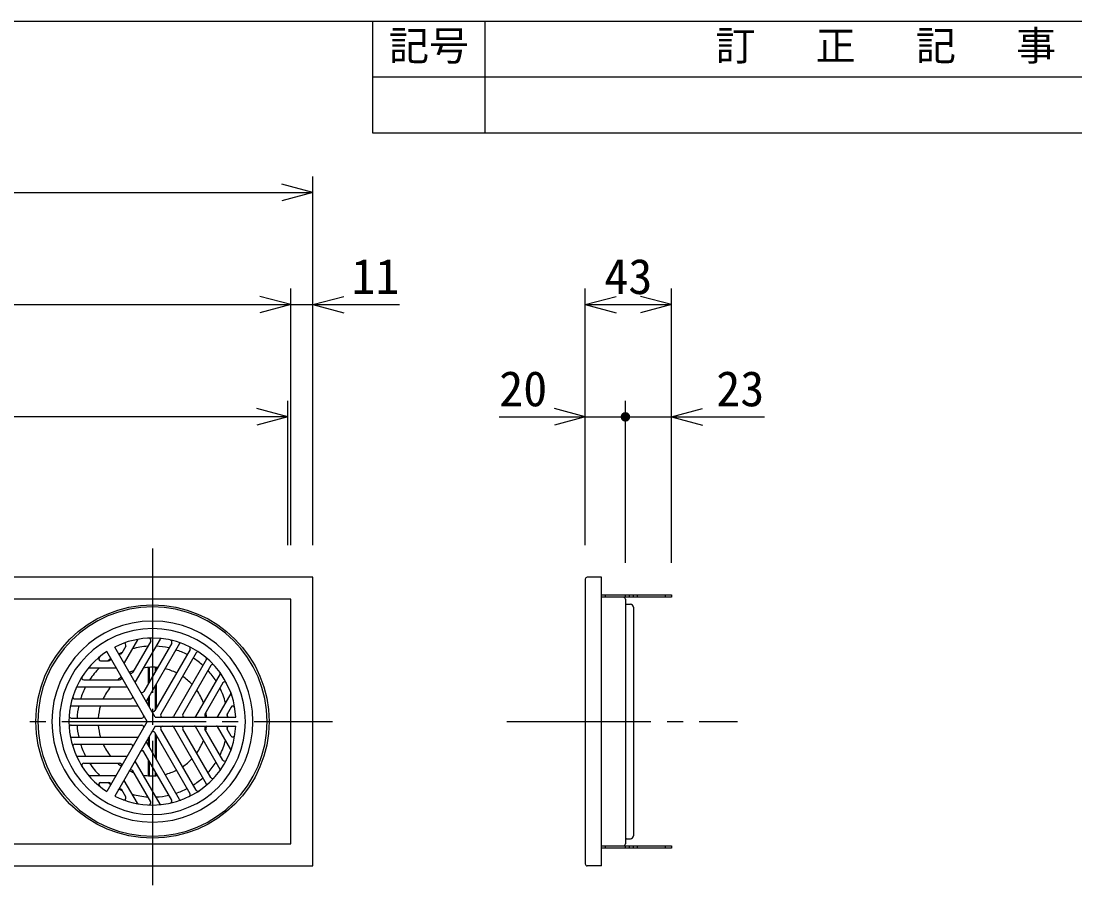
# Model space of a CAD drawing. Units: millimetres, scale not verified. Extents: x -1092 to 1092, y -744 to 696.
# Drawn here: x 60 to 586, y 267 to 696 of the extents above; entities that cross this region are included whole.
import ezdxf
from ezdxf.enums import TextEntityAlignment as Align

# ---------------------------------------------------------------- set-up
doc = ezdxf.new("R2010")
doc.units = ezdxf.units.MM
doc.header["$LTSCALE"] = 8
doc.linetypes.add('CHAIN2', pattern=[12, 9, -1, 1, -1])
for name, color, linetype in [('0-0_計極細', 2, 'Continuous'), ('0-1_計細線', 3, 'Continuous'), ('0-5_寸法線', 7, 'Continuous'), ('0-7_枠細線', 5, 'Continuous'), ('0-8_枠中線', 5, 'Continuous')]:
    doc.layers.add(name, color=color, linetype=linetype)
doc.styles.add('ＭＳ ゴシック', font='')
doc.styles.get('ＭＳ ゴシック').set_extended_font_data('MS Gothic')

msp = doc.modelspace()

# ---------------------------------------------------------------- hatches: boundary and pattern name
at = {"layer": '0-5_寸法線'}
msp.add_hatch(color=256, dxfattribs=at).paths.add_polyline_path([(364.404, 498.534, 1), (359.604, 498.534, 1)])

# ---------------------------------------------------------------- linework, layer by layer
at = {"layer": '0-0_計極細', "linetype": 'CHAIN2'}
for p, q in [((126.004, 432.889), (126.004, -139.452)), ((-399.168, 346.534), (215.861, 346.534)), ((302.761, 346.534), (417.984, 346.534))]:
    msp.add_line(p, q, dxfattribs=at)
at = {"layer": '0-0_計極細'}
for p, q in [((112.642, 384.1), (110.652, 380.653)), ((118.56, 387.326), (111.955, 375.886)), ((125.114, 386.635), (116.156, 371.12)), ((129.79, 387.711), (117.459, 366.353)), ((135.597, 385.726), (121.66, 361.587)), ((139.517, 385.492), (122.963, 356.82)), ((144.758, 382.527), (127.163, 352.053)), ((147.799, 380.771), (130.205, 350.297)), ((94.4, 373.377), (107.61, 373.377)), ((100.153, 376.89), (104.134, 376.89)), ((123.998, 365.636), (123.998, 373.554)), ((124.5, 366.506), (124.5, 373.586)), ((127.51, 371.72), (127.51, 373.586)), ((128.012, 372.589), (128.012, 373.554)), ((152.987, 377.715), (136.433, 349.043)), ((155.15, 374.437), (141.213, 350.297)), ((159.772, 370.401), (147.441, 349.043)), ((88.452, 363.844), (113.114, 363.844)), ((91.722, 367.357), (109.638, 367.357)), ((127.51, 352.654), (127.51, 364.695)), ((128.012, 353.523), (128.012, 365.564)), ((161.179, 365.813), (152.221, 350.297)), ((87.267, 357.823), (115.142, 357.823)), ((123.998, 354.526), (123.998, 358.612)), ((124.5, 353.657), (124.5, 359.481)), ((165.054, 360.483), (158.449, 349.043)), ((85.51, 354.311), (118.618, 354.311)), ((165.219, 353.745), (163.229, 350.297)), ((85.457, 348.29), (120.646, 348.29)), ((85.457, 344.778), (120.646, 344.778)), ((147.799, 312.297), (130.205, 342.771)), ((152.987, 315.353), (136.433, 344.026)), ((155.15, 318.631), (141.213, 342.771)), ((159.772, 322.668), (147.441, 344.026)), ((161.179, 327.255), (152.221, 342.771)), ((165.054, 332.585), (158.449, 344.026)), ((165.219, 339.324), (163.229, 342.771)), ((85.51, 338.757), (118.618, 338.757)), ((123.998, 334.456), (123.998, 338.542)), ((124.5, 333.587), (124.5, 339.411)), ((144.758, 310.541), (127.163, 341.015)), ((127.51, 328.373), (127.51, 340.415)), ((128.012, 327.504), (128.012, 339.546)), ((87.267, 335.245), (115.142, 335.245)), ((135.597, 307.342), (121.66, 331.482)), ((139.517, 307.576), (122.963, 336.249)), ((88.452, 329.224), (113.114, 329.224)), ((129.79, 305.358), (117.459, 326.715)), ((123.998, 319.515), (123.998, 327.432)), ((124.5, 319.482), (124.5, 326.563)), ((91.722, 325.712), (109.638, 325.712)), ((125.114, 306.433), (116.156, 321.949)), ((127.51, 319.482), (127.51, 321.349)), ((94.4, 319.691), (107.61, 319.691)), ((100.153, 316.179), (104.134, 316.179)), ((118.56, 305.742), (111.955, 317.182)), ((128.012, 319.515), (128.012, 320.48)), ((112.642, 308.968), (110.652, 312.416))]:
    msp.add_line(p, q, dxfattribs=at)
for centre, radius, start, end in [((126.005, 346.534), 50.153, 90, 270), ((126.005, 346.534), 50.153, 270, 90), ((111.773, 384.602), 1.004, 330, 110.49823), ((126.005, 346.534), 37.631, 93.596, 105.50678), ((118.995, 387.076), 0.502, 99.81001, 150), ((124.245, 387.137), 1.004, 330, 92.48216), ((126.005, 346.534), 37.631, 77.4576, 87.38711), ((126.005, 346.534), 37.631, 77.4576, 87.38711), ((130.225, 387.46), 0.502, 84.11294, 150), ((134.728, 386.228), 1.004, 330, 77.60597), ((139.951, 385.241), 0.502, 70.18513, 150), ((143.889, 383.029), 1.004, 330, 63.89345), ((100.153, 377.893), 1.004, 129.50177, 270), ((109.783, 381.154), 1.004, 210, 330), ((126.005, 346.534), 37.631, 113.77152, 116.31965), ((126.005, 346.534), 37.631, 62.67477, 71.92708), ((148.668, 380.269), 1.004, 56.10655, 150), ((94.4, 372.876), 0.502, 90, 140.18999), ((126.005, 346.534), 37.631, 134.49322, 146.404), ((126.005, 346.534), 37.631, 123.68035, 126.22848), ((104.134, 377.893), 1.004, 270, 30), ((107.61, 372.876), 0.502, 30, 90), ((112.39, 375.635), 0.502, 150, 210), ((126.005, 346.534), 27.094, 84.62432, 99.70902), ((126.005, 346.534), 27.094, 84.62432, 90), ((126.005, 346.534), 37.631, 48.07292, 57.32523), ((152.553, 377.966), 0.502, 330, 49.81487), ((156.019, 373.936), 1.004, 42.39403, 150), ((91.722, 368.36), 1.004, 147.51784, 270), ((126.005, 346.534), 27.094, 124.78019, 129.77896), ((109.638, 368.36), 1.004, 270, 30), ((115.287, 371.621), 1.004, 210, 330), ((126.005, 346.534), 27.094, 110.22104, 115.21981), ((126.005, 346.534), 27.094, 63.71622, 76.68065), ((126.005, 346.534), 27.094, 43.31935, 56.28378), ((126.005, 346.534), 37.631, 32.61289, 42.5424), ((159.338, 370.652), 0.502, 330, 35.88706), ((88.452, 363.343), 0.502, 90, 155.88706), ((126.005, 346.534), 37.631, 152.61289, 162.5424), ((126.005, 346.534), 27.094, 140.29098, 155.37568), ((113.114, 363.343), 0.502, 30, 90), ((117.894, 366.102), 0.502, 150, 210), ((126.005, 346.534), 37.631, 14.49322, 26.40401), ((162.048, 365.311), 1.004, 27.51784, 150), ((87.267, 358.827), 1.004, 162.39403, 270), ((115.142, 358.827), 1.004, 270, 30), ((120.791, 362.088), 1.004, 210, 330), ((126.005, 346.534), 27.094, 20.29098, 35.37568), ((85.51, 353.813), 0.502, 89.99378, 169.80868), ((126.005, 346.534), 37.631, 168.07292, 177.32523), ((126.005, 346.534), 27.094, 163.31935, 176.28378), ((118.618, 353.81), 0.502, 30, 90), ((123.398, 356.569), 0.502, 150, 210), ((166.088, 353.243), 1.004, 9.50177, 150), ((85.456, 349.297), 1.004, 176.10043, 269.99386), ((120.646, 349.294), 1.004, 270, 30), ((126.294, 352.555), 1.004, 210, 330), ((126.294, 352.555), 1.004, 253.22135, 330), ((131.074, 349.796), 1.004, 150, 270), ((135.999, 349.294), 0.502, 270, 330), ((142.082, 349.796), 1.004, 150, 270), ((147.007, 349.294), 0.502, 270, 330), ((153.09, 349.796), 1.004, 150, 270), ((126.005, 346.534), 27.094, 4.78019, 9.77896), ((158.015, 349.294), 0.502, 270, 330), ((164.098, 349.796), 1.004, 150, 270), ((126.005, 346.534), 37.631, 3.68035, 6.22848), ((85.457, 343.775), 1.004, 90, 183.89345), ((126.005, 346.534), 37.631, 182.67477, 191.92708), ((126.005, 346.534), 27.094, 183.71622, 196.68065), ((120.646, 343.775), 1.004, 330, 90), ((131.074, 343.273), 1.004, 90, 210), ((135.999, 343.775), 0.502, 30, 90), ((142.082, 343.273), 1.004, 90, 210), ((147.007, 343.775), 0.502, 30, 90), ((153.09, 343.273), 1.004, 90, 210), ((126.005, 346.534), 27.094, 350.22104, 355.21981), ((158.015, 343.775), 0.502, 30, 90), ((164.098, 343.273), 1.004, 90, 210), ((126.005, 346.534), 37.631, 353.77152, 356.31965), ((85.508, 339.262), 0.502, 190.17883, 269.99383), ((118.618, 339.259), 0.502, 270, 330), ((123.398, 336.499), 0.502, 150, 210), ((126.294, 340.513), 1.004, 30, 150), ((126.294, 340.513), 1.004, 30, 106.77865), ((126.005, 346.534), 27.094, 324.62432, 339.70902), ((126.005, 346.534), 37.631, 333.59599, 345.50678), ((166.088, 339.825), 1.004, 210, 350.49823), ((87.267, 334.242), 1.004, 90, 197.60597), ((126.005, 346.534), 37.631, 197.4576, 207.38711), ((126.005, 346.534), 27.094, 204.62432, 219.70902), ((115.142, 334.242), 1.004, 330, 90), ((120.791, 330.98), 1.004, 30, 150), ((88.452, 329.726), 0.502, 204.11294, 270), ((113.114, 329.726), 0.502, 270, 330), ((117.894, 326.966), 0.502, 150, 210), ((126.005, 346.534), 27.094, 303.71622, 316.68065), ((126.005, 346.534), 37.631, 317.4576, 327.38711), ((162.048, 327.757), 1.004, 210, 332.48216), ((91.722, 324.708), 1.004, 90, 212.48216), ((126.005, 346.534), 37.631, 213.596, 225.50678), ((126.005, 346.534), 27.094, 230.22104, 235.21981), ((109.638, 324.708), 1.004, 330, 90), ((115.287, 321.447), 1.004, 30, 150), ((126.005, 346.534), 27.094, 244.78019, 249.77896), ((126.005, 346.534), 27.094, 283.31935, 296.28378), ((159.338, 322.417), 0.502, 324.11294, 30), ((100.153, 315.175), 1.004, 90, 230.49823), ((126.005, 346.534), 37.631, 233.77152, 236.31965), ((104.134, 315.175), 1.004, 330, 90), ((107.61, 320.193), 0.502, 270, 330), ((112.39, 317.433), 0.502, 149.99998, 210.00002), ((126.005, 346.534), 27.094, 260.29098, 275.37568), ((126.005, 346.534), 37.631, 302.67477, 311.92708), ((156.019, 319.133), 1.004, 210, 317.60597), ((109.783, 311.914), 1.004, 30, 150), ((126.005, 346.534), 37.631, 243.68035, 246.22848), ((126.005, 346.534), 37.631, 254.49322, 266.404), ((126.005, 346.534), 37.631, 288.07292, 297.32523), ((143.889, 310.039), 1.004, 296.10655, 30), ((148.668, 312.799), 1.004, 210, 303.89345), ((152.553, 315.103), 0.502, 310.18513, 30), ((111.773, 308.466), 1.004, 249.50177, 30), ((118.995, 305.993), 0.502, 210, 260.18999), ((124.245, 305.931), 1.004, 267.51784, 30), ((126.005, 346.534), 37.631, 272.61289, 282.5424), ((130.225, 305.608), 0.502, 210, 275.88706), ((134.728, 306.84), 1.004, 282.39403, 30), ((139.951, 307.827), 0.502, 210, 289.81487)]:
    msp.add_arc(centre, radius, start, end, dxfattribs=at)
at = {"layer": '0-1_計細線'}
for p, q in [((342.004, 417.534), (342.004, 275.534)), ((350.004, 418.534), (343.004, 418.534)), ((350.004, 274.534), (350.004, 418.534)), ((352.004, 408.534), (352.004, 409.734)), ((362.004, 408.534), (362.004, 409.734)), ((362.004, 407.534), (362.004, 285.534)), ((362.504, 405.034), (364.504, 405.034)), ((364.004, 408.534), (364.004, 409.734)), ((366.004, 408.534), (366.004, 409.734)), ((368.004, 408.534), (368.004, 409.734)), ((382.004, 408.534), (382.004, 409.734)), ((366.004, 403.534), (366.004, 289.534)), ((123.398, 346.534), (103.258, 381.418)), ((127.308, 348.792), (107.168, 383.675)), ((127.308, 348.792), (126.005, 351.05)), ((127.308, 348.792), (129.915, 348.792)), ((127.308, 348.792), (167.588, 348.792)), ((123.398, 346.534), (103.258, 311.651)), ((127.308, 344.276), (107.168, 309.393)), ((127.308, 344.276), (167.588, 344.276)), ((352.004, 283.334), (352.004, 284.534)), ((362.004, 283.334), (362.004, 284.534)), ((362.504, 288.034), (364.504, 288.034)), ((364.004, 283.334), (364.004, 284.534)), ((366.004, 283.334), (366.004, 284.534)), ((368.004, 283.334), (368.004, 284.534)), ((382.004, 283.334), (382.004, 284.534)), ((350.004, 274.534), (343.004, 274.534))]:
    msp.add_line(p, q, dxfattribs=at)
for points in [[(-389.996, 418.534), (-389.996, 274.534), (206.004, 274.534), (206.004, 418.534)], [(-378.996, 407.534), (-378.996, 285.534), (195.004, 285.534), (195.004, 407.534)], [(350.004, 409.734), (385.004, 409.734), (385.004, 408.534), (350.004, 408.534)], [(350.004, 284.534), (385.004, 284.534), (385.004, 283.334), (350.004, 283.334)]]:
    msp.add_lwpolyline(points, close=True, dxfattribs=at)
msp.add_circle((126.005, 346.534), 58.202, dxfattribs=at)
for centre, radius, start, end in [((343.004, 417.534), 1, 90, 180), ((361.004, 407.534), 1, 0, 90), ((362.504, 405.534), 0.5, 180, 270), ((364.504, 403.534), 1.5, 0, 90), ((126.005, 346.534), 57.199, 90, 270), ((126.005, 346.534), 57.199, 270, 90), ((126.005, 346.534), 46.411, 90, 270), ((126.005, 346.534), 46.411, 270, 90), ((126.005, 346.534), 41.645, 90, 116.89208), ((126.005, 346.534), 41.645, 3.10792, 90), ((126.005, 346.534), 41.645, 123.10792, 236.89208), ((164.62, 360.734), 0.502, 330, 20.18999), ((126.005, 346.534), 41.645, 270, 356.89208), ((164.62, 332.334), 0.502, 339.81001, 30), ((94.4, 320.193), 0.502, 219.81001, 270), ((126.005, 346.534), 41.645, 243.10792, 270), ((364.504, 289.534), 1.5, 270, 360), ((361.004, 285.534), 1, 270, 360), ((362.504, 287.534), 0.5, 90, 180), ((343.004, 275.534), 1, 180, 270)]:
    msp.add_arc(centre, radius, start, end, dxfattribs=at)
at = {"layer": '0-5_寸法線'}
for p, q in [((206.004, 434.534), (206.004, 618.534)), ((-389.996, 610.534), (206.004, 610.534)), ((206.004, 610.534), (190.549, 614.675)), ((206.004, 610.534), (190.549, 606.393)), ((195.004, 554.534), (179.549, 558.675)), ((195.004, 434.534), (195.004, 562.534)), ((206.004, 434.534), (206.004, 562.534)), ((206.004, 554.534), (221.459, 558.675)), ((342.004, 434.534), (342.004, 562.534)), ((342.004, 554.534), (357.459, 558.675)), ((385.004, 554.534), (369.549, 558.675)), ((385.004, 425.734), (385.004, 562.534)), ((-378.996, 554.534), (195.004, 554.534)), ((195.004, 554.534), (179.549, 550.393)), ((195.004, 554.534), (249.281, 554.534)), ((206.004, 554.534), (221.459, 550.393)), ((342.004, 554.534), (357.459, 550.393)), ((342.004, 554.534), (385.004, 554.534)), ((385.004, 554.534), (369.549, 550.393)), ((193.504, 434.534), (193.504, 506.534)), ((342.004, 434.534), (342.004, 506.534)), ((362.004, 425.734), (362.004, 506.534)), ((385.004, 425.734), (385.004, 506.534)), ((193.504, 498.534), (178.049, 502.675)), ((342.004, 498.534), (326.549, 502.675)), ((385.004, 498.534), (400.459, 502.675)), ((193.504, 498.534), (-377.496, 498.534)), ((193.504, 498.534), (178.049, 494.393)), ((299.042, 498.534), (362.004, 498.534)), ((342.004, 498.534), (326.549, 494.393)), ((362.004, 498.534), (431.345, 498.534)), ((385.004, 498.534), (400.459, 494.393))]:
    msp.add_line(p, q, dxfattribs=at)
at = {"layer": '0-7_枠細線'}
for p, q in [((236, 640), (236, 696)), ((292, 640), (292, 696)), ((1092, 668), (236, 668)), ((1092, 640), (236, 640))]:
    msp.add_line(p, q, dxfattribs=at)
at = {"layer": '0-8_枠中線'}
msp.add_lwpolyline([(-1092, -744), (-1092, 696), (1092, 696), (1092, -744)], close=True, dxfattribs=at)

# ---------------------------------------------------------------- texts
at = {"layer": '0-5_寸法線', "style": 'ＭＳ ゴシック'}
for s, p in [('11', (225.281, 554.534)), ('43', (351.504, 554.534)), ('20', (299.042, 498.534)), ('23', (407.345, 498.534))]:
    msp.add_text(s, height=17.6, dxfattribs=at).set_placement(p, align=Align.BOTTOM_LEFT)
at = {"layer": '0-7_枠細線', "style": 'ＭＳ ゴシック'}
for s, p in [('記号', (244, 672)), ('訂\u3000 正\u3000 記\u3000 事', (407, 672))]:
    msp.add_text(s, height=14.66, dxfattribs=at).set_placement(p, align=Align.BOTTOM_LEFT)

doc.saveas('drawing.dxf')
